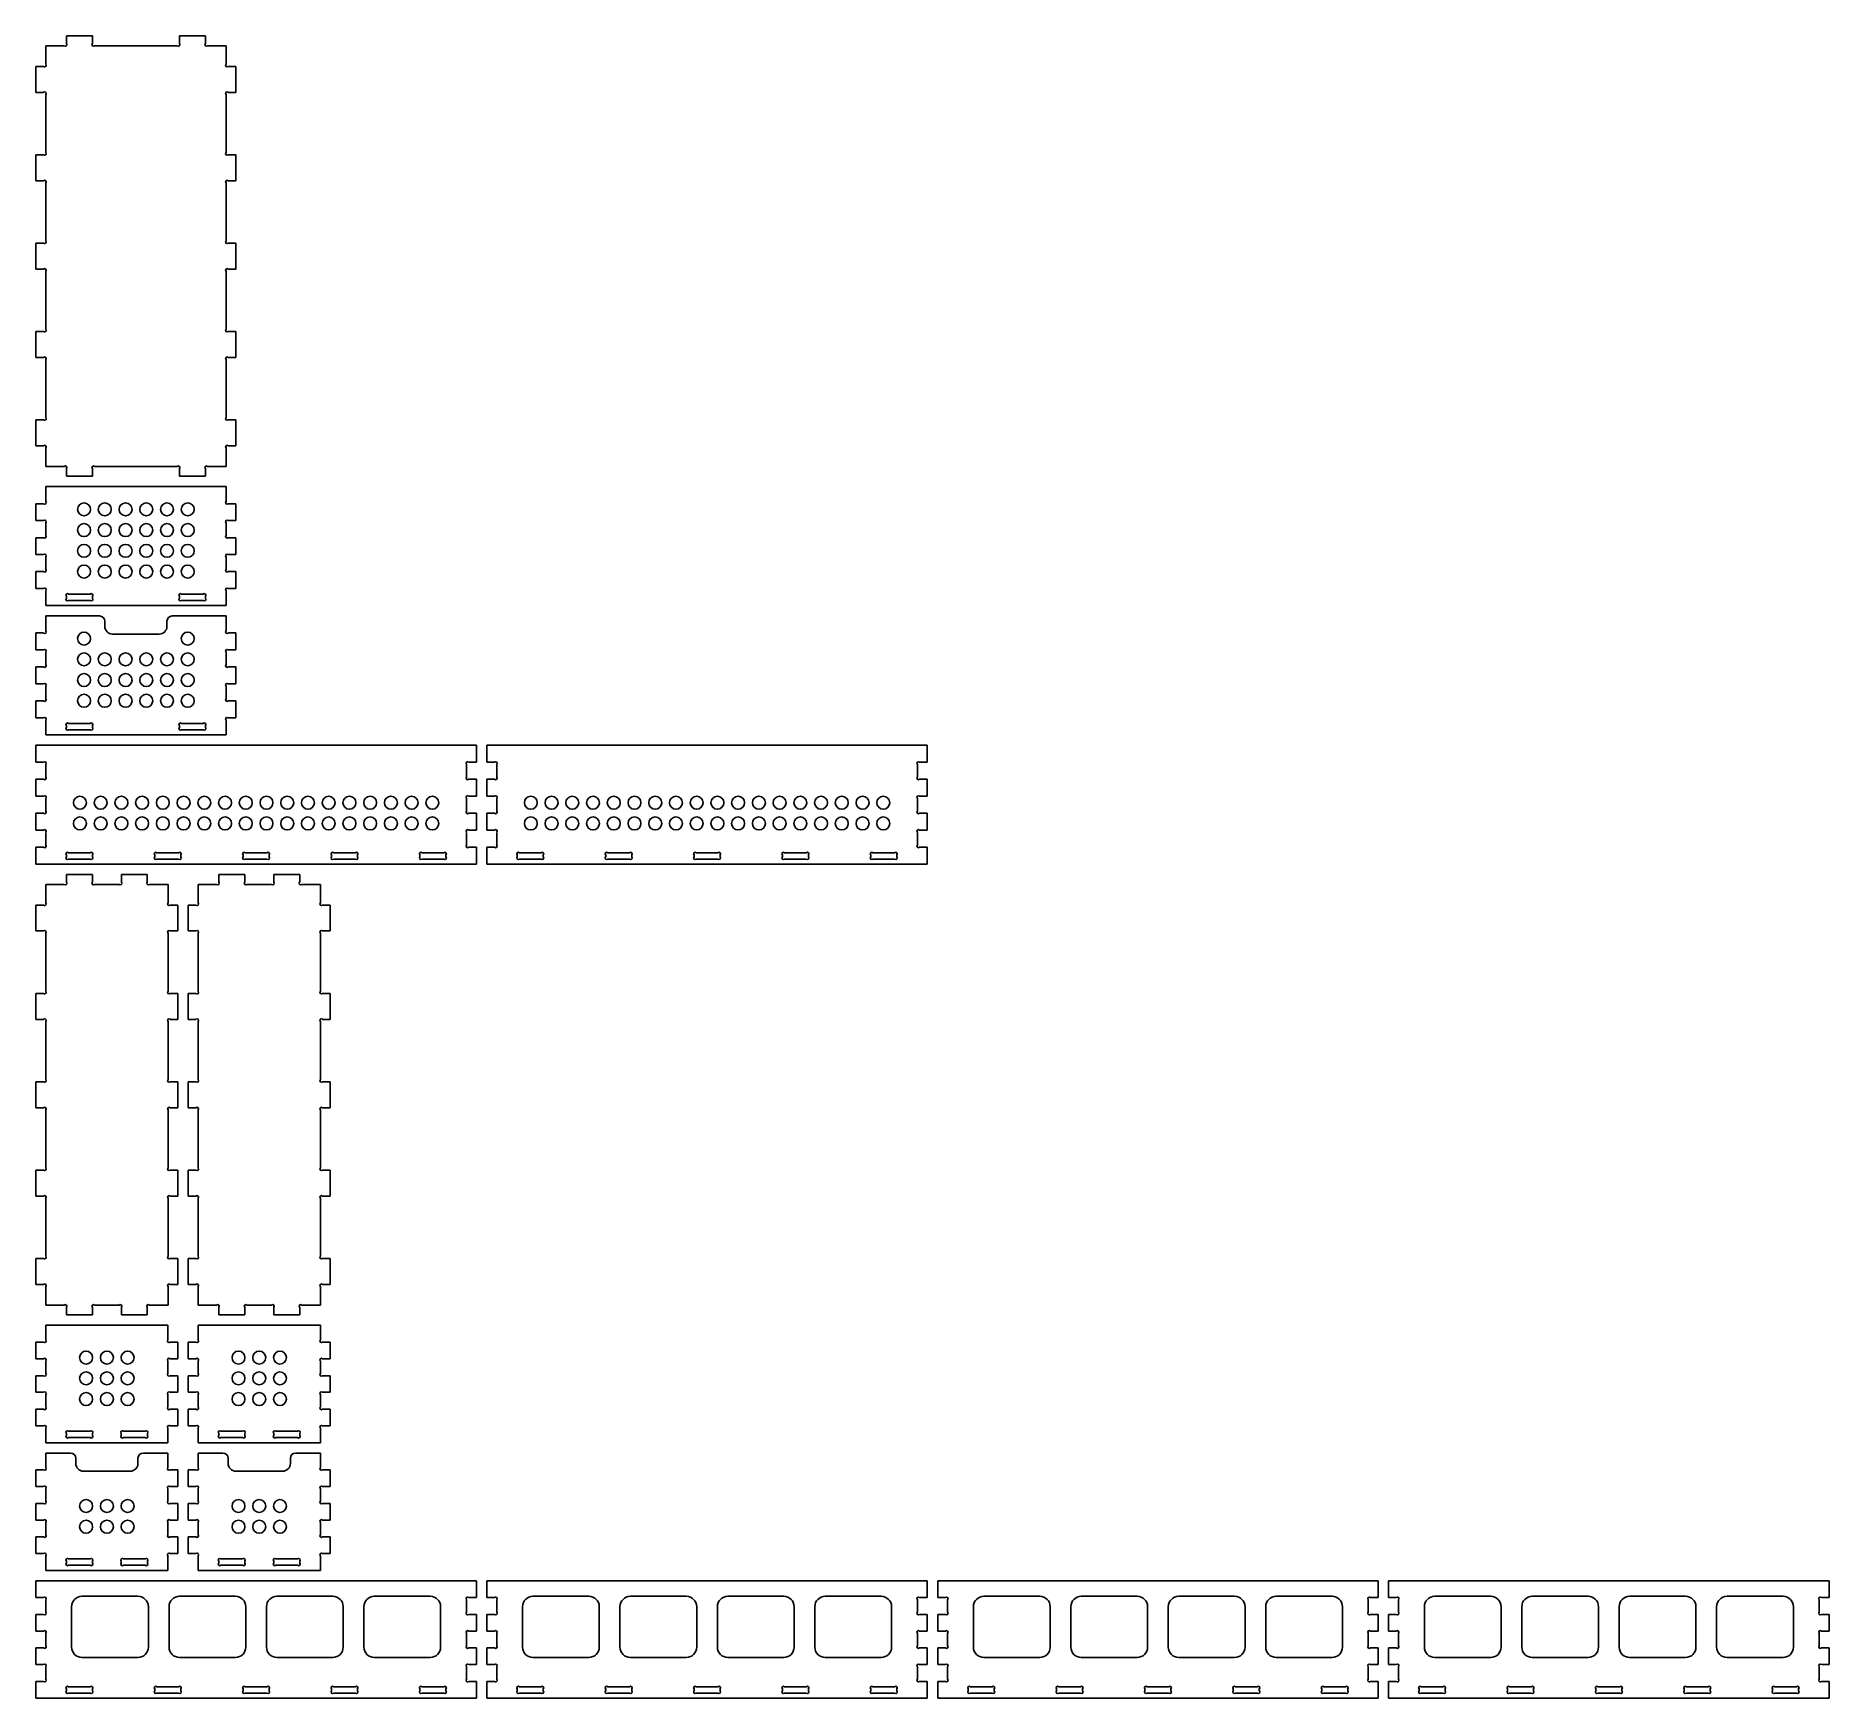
# Model space of a CAD drawing. Header units: millimetres. Extents: x 0 to 3460, y 0 to 3208.
import ezdxf

# ---------------------------------------------------------------- set-up
doc = ezdxf.new("R2010")
doc.units = ezdxf.units.MM
doc.layers.add('AUSSENKONTUR', color=1, linetype='Continuous')
doc.layers.add('INNENKONTUR', color=5, linetype='Continuous')

msp = doc.modelspace()

# ---------------------------------------------------------------- linework, layer by layer
at = {"layer": 'AUSSENKONTUR'}
for p, q in [((54.8, 3189), (19, 3189)), ((19, 3189), (19, 3153.2)), ((109, 3208), (59, 3208)), ((59, 3208), (59, 3193.2)), ((109, 3193.2), (109, 3208)), ((272.8, 3189), (113.2, 3189)), ((327, 3208), (277, 3208)), ((277, 3208), (277, 3193.2)), ((327, 3193.2), (327, 3208)), ((367, 3189), (331.2, 3189)), ((367, 3153.2), (367, 3189)), ((14.8, 3149), (0, 3149)), ((0, 3149), (0, 3099)), ((386, 3149), (371.2, 3149)), ((386, 3099), (386, 3149)), ((0, 3099), (14.8, 3099)), ((19, 3094.8), (19, 2982.7)), ((367, 2982.7), (367, 3094.8)), ((371.2, 3099), (386, 3099)), ((14.8, 2978.5), (0, 2978.5)), ((0, 2978.5), (0, 2928.5)), ((386, 2978.5), (371.2, 2978.5)), ((386, 2928.5), (386, 2978.5)), ((0, 2928.5), (14.8, 2928.5)), ((19, 2924.3), (19, 2812.2)), ((367, 2812.2), (367, 2924.3)), ((371.2, 2928.5), (386, 2928.5)), ((14.8, 2808), (0, 2808)), ((0, 2808), (0, 2758)), ((386, 2808), (371.2, 2808)), ((386, 2758), (386, 2808)), ((0, 2758), (14.8, 2758)), ((19, 2753.8), (19, 2641.7)), ((367, 2641.7), (367, 2753.8)), ((371.2, 2758), (386, 2758)), ((14.8, 2637.5), (0, 2637.5)), ((0, 2637.5), (0, 2587.5)), ((386, 2637.5), (371.2, 2637.5)), ((386, 2587.5), (386, 2637.5)), ((0, 2587.5), (14.8, 2587.5)), ((19, 2583.3), (19, 2471.2)), ((367, 2471.2), (367, 2583.3)), ((371.2, 2587.5), (386, 2587.5)), ((14.8, 2467), (0, 2467)), ((0, 2467), (0, 2417)), ((386, 2467), (371.2, 2467)), ((386, 2417), (386, 2467)), ((0, 2417), (14.8, 2417)), ((19, 2412.8), (19, 2377)), ((367, 2377), (367, 2412.8)), ((371.2, 2417), (386, 2417)), ((19, 2377), (54.8, 2377)), ((59, 2372.8), (59, 2358)), ((59, 2358), (109, 2358)), ((109, 2358), (109, 2372.8)), ((113.2, 2377), (272.8, 2377)), ((277, 2372.8), (277, 2358)), ((277, 2358), (327, 2358)), ((327, 2358), (327, 2372.8)), ((331.2, 2377), (367, 2377)), ((366.9, 2338), (19.1, 2338)), ((19.1, 2338), (19.1, 2309.4)), ((366.9, 2309.4), (366.9, 2338)), ((14.9, 2305.1), (0, 2305.1)), ((0, 2305.1), (0, 2272.5)), ((386, 2305.1), (371.1, 2305.1)), ((386, 2272.5), (386, 2305.1)), ((0, 2272.5), (14.9, 2272.5)), ((19.1, 2268.3), (19.1, 2243.8)), ((366.9, 2243.8), (366.9, 2268.3)), ((371.1, 2272.5), (386, 2272.5)), ((14.9, 2239.5), (0, 2239.5)), ((0, 2239.5), (0, 2207)), ((386, 2239.5), (371.1, 2239.5)), ((386, 2207), (386, 2239.5)), ((0, 2207), (14.9, 2207)), ((19.1, 2202.7), (19.1, 2178.2)), ((366.9, 2178.2), (366.9, 2202.7)), ((371.1, 2207), (386, 2207)), ((0, 2174), (0, 2141.4)), ((14.9, 2174), (0, 2174)), ((386, 2174), (371.1, 2174)), ((386, 2141.4), (386, 2174)), ((0, 2141.4), (14.9, 2141.4)), ((19.1, 2137.1), (19.1, 2108.5)), ((366.9, 2108.5), (366.9, 2137.1)), ((371.1, 2141.4), (386, 2141.4)), ((19.1, 2108.5), (366.9, 2108.5)), ((123, 2088.5), (19.1, 2088.5)), ((19.1, 2088.5), (19.1, 2059.9)), ((133, 2068.5), (133, 2078.5)), ((253, 2078.5), (253, 2068.5)), ((366.9, 2088.5), (263, 2088.5)), ((366.9, 2059.9), (366.9, 2088.5)), ((14.9, 2055.6), (0, 2055.6)), ((0, 2055.6), (0, 2023)), ((238, 2053.5), (148, 2053.5)), ((386, 2055.6), (371.1, 2055.6)), ((386, 2023), (386, 2055.6)), ((0, 2023), (14.9, 2023)), ((19.1, 2018.8), (19.1, 1994.3)), ((366.9, 1994.3), (366.9, 2018.8)), ((371.1, 2023), (386, 2023)), ((14.9, 1990), (0, 1990)), ((0, 1990), (0, 1957.5)), ((386, 1990), (371.1, 1990)), ((386, 1957.5), (386, 1990)), ((0, 1957.5), (14.9, 1957.5)), ((19.1, 1953.2), (19.1, 1928.7)), ((366.9, 1928.7), (366.9, 1953.2)), ((371.1, 1957.5), (386, 1957.5)), ((0, 1924.5), (0, 1891.9)), ((14.9, 1924.5), (0, 1924.5)), ((386, 1924.5), (371.1, 1924.5)), ((386, 1891.9), (386, 1924.5)), ((0, 1891.9), (14.9, 1891.9)), ((19.1, 1887.6), (19.1, 1859)), ((366.9, 1859), (366.9, 1887.6)), ((371.1, 1891.9), (386, 1891.9)), ((850, 1839), (0, 1839)), ((0, 1839), (0, 1806.3)), ((19.1, 1859), (366.9, 1859)), ((850, 1806.3), (850, 1839)), ((1720, 1839), (870, 1839)), ((870, 1839), (870, 1806.3)), ((1720, 1806.3), (1720, 1839)), ((0, 1806.3), (14.9, 1806.3)), ((19.1, 1802.1), (19.1, 1777.6)), ((830.9, 1777.6), (830.9, 1802.1)), ((835.1, 1806.3), (850, 1806.3)), ((870, 1806.3), (884.9, 1806.3)), ((889.1, 1802.1), (889.1, 1777.6)), ((1700.9, 1777.6), (1700.9, 1802.1)), ((1705.1, 1806.3), (1720, 1806.3)), ((14.9, 1773.3), (0, 1773.3)), ((0, 1773.3), (0, 1740.7)), ((850, 1773.3), (835.1, 1773.3)), ((850, 1740.7), (850, 1773.3)), ((884.9, 1773.3), (870, 1773.3)), ((870, 1773.3), (870, 1740.7)), ((1720, 1773.3), (1705.1, 1773.3)), ((1720, 1740.7), (1720, 1773.3)), ((0, 1740.7), (14.9, 1740.7)), ((19.1, 1736.5), (19.1, 1712)), ((830.9, 1712), (830.9, 1736.5)), ((835.1, 1740.7), (850, 1740.7)), ((870, 1740.7), (884.9, 1740.7)), ((889.1, 1736.5), (889.1, 1712)), ((1700.9, 1712), (1700.9, 1736.5)), ((1705.1, 1740.7), (1720, 1740.7)), ((14.9, 1707.8), (0, 1707.8)), ((0, 1707.8), (0, 1675.2)), ((850, 1707.8), (835.1, 1707.8)), ((850, 1675.2), (850, 1707.8)), ((884.9, 1707.8), (870, 1707.8)), ((870, 1707.8), (870, 1675.2)), ((1720, 1707.8), (1705.1, 1707.8)), ((1720, 1675.2), (1720, 1707.8)), ((0, 1675.2), (14.9, 1675.2)), ((19.1, 1670.9), (19.1, 1646.4)), ((830.9, 1646.4), (830.9, 1670.9)), ((835.1, 1675.2), (850, 1675.2)), ((870, 1675.2), (884.9, 1675.2)), ((889.1, 1670.9), (889.1, 1646.4)), ((1700.9, 1646.4), (1700.9, 1670.9)), ((1705.1, 1675.2), (1720, 1675.2)), ((0, 1642.2), (0, 1609.5)), ((14.9, 1642.2), (0, 1642.2)), ((850, 1642.2), (835.1, 1642.2)), ((850, 1609.5), (850, 1642.2)), ((870, 1642.2), (870, 1609.5)), ((884.9, 1642.2), (870, 1642.2)), ((1720, 1642.2), (1705.1, 1642.2)), ((1720, 1609.5), (1720, 1642.2)), ((0, 1609.5), (850, 1609.5)), ((870, 1609.5), (1720, 1609.5)), ((54.8, 1570.5), (19, 1570.5)), ((19, 1570.5), (19, 1534.7)), ((109, 1589.5), (59, 1589.5)), ((59, 1589.5), (59, 1574.7)), ((109, 1574.7), (109, 1589.5)), ((160.8, 1570.5), (113.2, 1570.5)), ((215, 1589.5), (165, 1589.5)), ((165, 1589.5), (165, 1574.7)), ((215, 1574.7), (215, 1589.5)), ((255, 1570.5), (219.2, 1570.5)), ((255, 1534.7), (255, 1570.5)), ((348.8, 1570.5), (313, 1570.5)), ((313, 1570.5), (313, 1534.7)), ((403, 1589.5), (353, 1589.5)), ((353, 1589.5), (353, 1574.7)), ((403, 1574.7), (403, 1589.5)), ((454.8, 1570.5), (407.2, 1570.5)), ((509, 1589.5), (459, 1589.5)), ((459, 1589.5), (459, 1574.7)), ((509, 1574.7), (509, 1589.5)), ((549, 1570.5), (513.2, 1570.5)), ((549, 1534.7), (549, 1570.5)), ((14.8, 1530.5), (0, 1530.5)), ((0, 1530.5), (0, 1480.5)), ((274, 1530.5), (259.2, 1530.5)), ((274, 1480.5), (274, 1530.5)), ((308.8, 1530.5), (294, 1530.5)), ((294, 1530.5), (294, 1480.5)), ((568, 1530.5), (553.2, 1530.5)), ((568, 1480.5), (568, 1530.5)), ((0, 1480.5), (14.8, 1480.5)), ((19, 1476.3), (19, 1364.2)), ((255, 1364.2), (255, 1476.3)), ((259.2, 1480.5), (274, 1480.5)), ((294, 1480.5), (308.8, 1480.5)), ((313, 1476.3), (313, 1364.2)), ((549, 1364.2), (549, 1476.3)), ((553.2, 1480.5), (568, 1480.5)), ((14.8, 1360), (0, 1360)), ((0, 1360), (0, 1310)), ((274, 1360), (259.2, 1360)), ((274, 1310), (274, 1360)), ((308.8, 1360), (294, 1360)), ((294, 1360), (294, 1310)), ((568, 1360), (553.2, 1360)), ((568, 1310), (568, 1360)), ((0, 1310), (14.8, 1310)), ((19, 1305.8), (19, 1193.7)), ((255, 1193.7), (255, 1305.8)), ((259.2, 1310), (274, 1310)), ((294, 1310), (308.8, 1310)), ((313, 1305.8), (313, 1193.7)), ((549, 1193.7), (549, 1305.8)), ((553.2, 1310), (568, 1310)), ((14.8, 1189.5), (0, 1189.5)), ((0, 1189.5), (0, 1139.5)), ((274, 1189.5), (259.2, 1189.5)), ((274, 1139.5), (274, 1189.5)), ((308.8, 1189.5), (294, 1189.5)), ((294, 1189.5), (294, 1139.5)), ((568, 1189.5), (553.2, 1189.5)), ((568, 1139.5), (568, 1189.5)), ((0, 1139.5), (14.8, 1139.5)), ((19, 1135.3), (19, 1023.2)), ((255, 1023.2), (255, 1135.3)), ((259.2, 1139.5), (274, 1139.5)), ((294, 1139.5), (308.8, 1139.5)), ((313, 1135.3), (313, 1023.2)), ((549, 1023.2), (549, 1135.3)), ((553.2, 1139.5), (568, 1139.5)), ((14.8, 1019), (0, 1019)), ((0, 1019), (0, 969)), ((274, 1019), (259.2, 1019)), ((274, 969), (274, 1019)), ((308.8, 1019), (294, 1019)), ((294, 1019), (294, 969)), ((568, 1019), (553.2, 1019)), ((568, 969), (568, 1019)), ((0, 969), (14.8, 969)), ((259.2, 969), (274, 969)), ((294, 969), (308.8, 969)), ((553.2, 969), (568, 969)), ((19, 964.8), (19, 852.7)), ((255, 852.7), (255, 964.8)), ((313, 964.8), (313, 852.7)), ((549, 852.7), (549, 964.8)), ((14.8, 848.5), (0, 848.5)), ((0, 848.5), (0, 798.5)), ((274, 848.5), (259.2, 848.5)), ((274, 798.5), (274, 848.5)), ((308.8, 848.5), (294, 848.5)), ((294, 848.5), (294, 798.5)), ((568, 848.5), (553.2, 848.5)), ((568, 798.5), (568, 848.5)), ((0, 798.5), (14.8, 798.5)), ((259.2, 798.5), (274, 798.5)), ((294, 798.5), (308.8, 798.5)), ((553.2, 798.5), (568, 798.5)), ((19, 794.3), (19, 758.5)), ((255, 758.5), (255, 794.3)), ((313, 794.3), (313, 758.5)), ((549, 758.5), (549, 794.3)), ((19, 758.5), (54.8, 758.5)), ((59, 754.3), (59, 739.5)), ((59, 739.5), (109, 739.5)), ((109, 739.5), (109, 754.3)), ((113.2, 758.5), (160.8, 758.5)), ((165, 754.3), (165, 739.5)), ((165, 739.5), (215, 739.5)), ((215, 739.5), (215, 754.3)), ((219.2, 758.5), (255, 758.5)), ((313, 758.5), (348.8, 758.5)), ((353, 754.3), (353, 739.5)), ((353, 739.5), (403, 739.5)), ((403, 739.5), (403, 754.3)), ((407.2, 758.5), (454.8, 758.5)), ((459, 754.3), (459, 739.5)), ((459, 739.5), (509, 739.5)), ((509, 739.5), (509, 754.3)), ((513.2, 758.5), (549, 758.5)), ((254.9, 719.5), (19.1, 719.5)), ((19.1, 719.5), (19.1, 691.3)), ((254.9, 691.3), (254.9, 719.5)), ((548.9, 719.5), (313.1, 719.5)), ((313.1, 719.5), (313.1, 691.3)), ((548.9, 691.3), (548.9, 719.5)), ((14.9, 687), (0, 687)), ((0, 687), (0, 654.9)), ((274, 687), (259.1, 687)), ((274, 654.9), (274, 687)), ((308.9, 687), (294, 687)), ((294, 687), (294, 654.9)), ((568, 687), (553.1, 687)), ((568, 654.9), (568, 687)), ((0, 654.9), (14.9, 654.9)), ((19.1, 650.6), (19.1, 626.6)), ((254.9, 626.6), (254.9, 650.6)), ((259.1, 654.9), (274, 654.9)), ((294, 654.9), (308.9, 654.9)), ((313.1, 650.6), (313.1, 626.6)), ((548.9, 626.6), (548.9, 650.6)), ((553.1, 654.9), (568, 654.9)), ((14.9, 622.3), (0, 622.3)), ((0, 622.3), (0, 590.2)), ((0, 590.2), (14.9, 590.2)), ((274, 622.3), (259.1, 622.3)), ((259.1, 590.2), (274, 590.2)), ((274, 590.2), (274, 622.3)), ((308.9, 622.3), (294, 622.3)), ((294, 622.3), (294, 590.2)), ((294, 590.2), (308.9, 590.2)), ((568, 622.3), (553.1, 622.3)), ((553.1, 590.2), (568, 590.2)), ((568, 590.2), (568, 622.3)), ((0, 557.6), (0, 525.5)), ((14.9, 557.6), (0, 557.6)), ((19.1, 585.9), (19.1, 561.9)), ((254.9, 561.9), (254.9, 585.9)), ((274, 557.6), (259.1, 557.6)), ((274, 525.5), (274, 557.6)), ((294, 557.6), (294, 525.5)), ((308.9, 557.6), (294, 557.6)), ((313.1, 585.9), (313.1, 561.9)), ((548.9, 561.9), (548.9, 585.9)), ((568, 557.6), (553.1, 557.6)), ((568, 525.5), (568, 557.6)), ((0, 525.5), (14.9, 525.5)), ((19.1, 521.2), (19.1, 493)), ((254.9, 493), (254.9, 521.2)), ((259.1, 525.5), (274, 525.5)), ((294, 525.5), (308.9, 525.5)), ((313.1, 521.2), (313.1, 493)), ((548.9, 493), (548.9, 521.2)), ((553.1, 525.5), (568, 525.5)), ((19.1, 493), (254.9, 493)), ((313.1, 493), (548.9, 493)), ((67, 473), (19.1, 473)), ((19.1, 473), (19.1, 444.8)), ((77, 453), (77, 463)), ((197, 463), (197, 453)), ((254.9, 473), (207, 473)), ((254.9, 444.8), (254.9, 473)), ((361, 473), (313.1, 473)), ((313.1, 473), (313.1, 444.8)), ((371, 453), (371, 463)), ((491, 463), (491, 453)), ((548.9, 473), (501, 473)), ((548.9, 444.8), (548.9, 473)), ((14.9, 440.5), (0, 440.5)), ((0, 440.5), (0, 408.4)), ((182, 438), (92, 438)), ((274, 440.5), (259.1, 440.5)), ((274, 408.4), (274, 440.5)), ((308.9, 440.5), (294, 440.5)), ((294, 440.5), (294, 408.4)), ((476, 438), (386, 438)), ((568, 440.5), (553.1, 440.5)), ((568, 408.4), (568, 440.5)), ((0, 408.4), (14.9, 408.4)), ((19.1, 404.1), (19.1, 380.1)), ((254.9, 380.1), (254.9, 404.1)), ((259.1, 408.4), (274, 408.4)), ((294, 408.4), (308.9, 408.4)), ((313.1, 404.1), (313.1, 380.1)), ((548.9, 380.1), (548.9, 404.1)), ((553.1, 408.4), (568, 408.4)), ((14.9, 375.8), (0, 375.8)), ((0, 375.8), (0, 343.7)), ((274, 375.8), (259.1, 375.8)), ((274, 343.7), (274, 375.8)), ((308.9, 375.8), (294, 375.8)), ((294, 375.8), (294, 343.7)), ((568, 375.8), (553.1, 375.8)), ((568, 343.7), (568, 375.8)), ((0, 343.7), (14.9, 343.7)), ((19.1, 339.4), (19.1, 315.4)), ((254.9, 315.4), (254.9, 339.4)), ((259.1, 343.7), (274, 343.7)), ((294, 343.7), (308.9, 343.7)), ((313.1, 339.4), (313.1, 315.4)), ((548.9, 315.4), (548.9, 339.4)), ((553.1, 343.7), (568, 343.7)), ((0, 311.1), (0, 279)), ((14.9, 311.1), (0, 311.1)), ((0, 279), (14.9, 279)), ((274, 311.1), (259.1, 311.1)), ((259.1, 279), (274, 279)), ((274, 279), (274, 311.1)), ((294, 311.1), (294, 279)), ((308.9, 311.1), (294, 311.1)), ((294, 279), (308.9, 279)), ((568, 311.1), (553.1, 311.1)), ((553.1, 279), (568, 279)), ((568, 279), (568, 311.1)), ((19.1, 274.7), (19.1, 246.5)), ((19.1, 246.5), (254.9, 246.5)), ((254.9, 246.5), (254.9, 274.7)), ((313.1, 274.7), (313.1, 246.5)), ((313.1, 246.5), (548.9, 246.5)), ((548.9, 246.5), (548.9, 274.7)), ((850, 226.5), (0, 226.5)), ((0, 226.5), (0, 194.2)), ((850, 194.2), (850, 226.5)), ((1720, 226.5), (870, 226.5)), ((870, 226.5), (870, 194.2)), ((1720, 194.2), (1720, 226.5)), ((2590, 226.5), (1740, 226.5)), ((1740, 226.5), (1740, 194.2)), ((2590, 194.2), (2590, 226.5)), ((3460, 226.5), (2610, 226.5)), ((2610, 226.5), (2610, 194.2)), ((3460, 194.2), (3460, 226.5)), ((0, 194.2), (14.9, 194.2)), ((19.1, 190), (19.1, 165.9)), ((830.9, 165.9), (830.9, 190)), ((835.1, 194.2), (850, 194.2)), ((870, 194.2), (884.9, 194.2)), ((889.1, 190), (889.1, 165.9)), ((1700.9, 165.9), (1700.9, 190)), ((1705.1, 194.2), (1720, 194.2)), ((1740, 194.2), (1754.9, 194.2)), ((1759.1, 190), (1759.1, 165.9)), ((2570.9, 165.9), (2570.9, 190)), ((2575.1, 194.2), (2590, 194.2)), ((2610, 194.2), (2624.9, 194.2)), ((2629.1, 190), (2629.1, 165.9)), ((3440.9, 165.9), (3440.9, 190)), ((3445.1, 194.2), (3460, 194.2)), ((14.9, 161.7), (0, 161.7)), ((0, 161.7), (0, 129.5)), ((850, 161.7), (835.1, 161.7)), ((850, 129.5), (850, 161.7)), ((884.9, 161.7), (870, 161.7)), ((870, 161.7), (870, 129.5)), ((1720, 161.7), (1705.1, 161.7)), ((1720, 129.5), (1720, 161.7)), ((1754.9, 161.7), (1740, 161.7)), ((1740, 161.7), (1740, 129.5)), ((2590, 161.7), (2575.1, 161.7)), ((2590, 129.5), (2590, 161.7)), ((2624.9, 161.7), (2610, 161.7)), ((2610, 161.7), (2610, 129.5)), ((3460, 161.7), (3445.1, 161.7)), ((3460, 129.5), (3460, 161.7)), ((0, 129.5), (14.9, 129.5)), ((19.1, 125.3), (19.1, 101.2)), ((830.9, 101.2), (830.9, 125.3)), ((835.1, 129.5), (850, 129.5)), ((870, 129.5), (884.9, 129.5)), ((889.1, 125.3), (889.1, 101.2)), ((1700.9, 101.2), (1700.9, 125.3)), ((1705.1, 129.5), (1720, 129.5)), ((1740, 129.5), (1754.9, 129.5)), ((1759.1, 125.3), (1759.1, 101.2)), ((2570.9, 101.2), (2570.9, 125.3)), ((2575.1, 129.5), (2590, 129.5)), ((2610, 129.5), (2624.9, 129.5)), ((2629.1, 125.3), (2629.1, 101.2)), ((3440.9, 101.2), (3440.9, 125.3)), ((3445.1, 129.5), (3460, 129.5)), ((14.9, 97), (0, 97)), ((0, 97), (0, 64.8)), ((850, 97), (835.1, 97)), ((850, 64.8), (850, 97)), ((884.9, 97), (870, 97)), ((870, 97), (870, 64.8)), ((1720, 97), (1705.1, 97)), ((1720, 64.8), (1720, 97)), ((1754.9, 97), (1740, 97)), ((1740, 97), (1740, 64.8)), ((2590, 97), (2575.1, 97)), ((2590, 64.8), (2590, 97)), ((2624.9, 97), (2610, 97)), ((2610, 97), (2610, 64.8)), ((3460, 97), (3445.1, 97)), ((3460, 64.8), (3460, 97)), ((0, 64.8), (14.9, 64.8)), ((19.1, 60.6), (19.1, 36.5)), ((830.9, 36.5), (830.9, 60.6)), ((835.1, 64.8), (850, 64.8)), ((870, 64.8), (884.9, 64.8)), ((889.1, 60.6), (889.1, 36.5)), ((1700.9, 36.5), (1700.9, 60.6)), ((1705.1, 64.8), (1720, 64.8)), ((1740, 64.8), (1754.9, 64.8)), ((1759.1, 60.6), (1759.1, 36.5)), ((2570.9, 36.5), (2570.9, 60.6)), ((2575.1, 64.8), (2590, 64.8)), ((2610, 64.8), (2624.9, 64.8)), ((2629.1, 60.6), (2629.1, 36.5)), ((3440.9, 36.5), (3440.9, 60.6)), ((3445.1, 64.8), (3460, 64.8)), ((0, 32.3), (0, 0)), ((14.9, 32.3), (0, 32.3)), ((0, 0), (850, 0)), ((850, 32.3), (835.1, 32.3)), ((850, 0), (850, 32.3)), ((870, 32.3), (870, 0)), ((884.9, 32.3), (870, 32.3)), ((870, 0), (1720, 0)), ((1720, 32.3), (1705.1, 32.3)), ((1720, 0), (1720, 32.3)), ((1740, 32.3), (1740, 0)), ((1754.9, 32.3), (1740, 32.3)), ((1740, 0), (2590, 0)), ((2590, 32.3), (2575.1, 32.3)), ((2590, 0), (2590, 32.3)), ((2610, 32.3), (2610, 0)), ((2624.9, 32.3), (2610, 32.3)), ((2610, 0), (3460, 0)), ((3460, 32.3), (3445.1, 32.3)), ((3460, 0), (3460, 32.3))]:
    msp.add_line(p, q, dxfattribs=at)
for centre, radius, start, end in [((56.9, 3191.1), 3, -135, 45), ((111.1, 3191.1), 3, -225, -45), ((274.9, 3191.1), 3, -135, 45), ((329.1, 3191.1), 3, -225, -45), ((16.9, 3151.1), 3, -135, 45), ((369.1, 3151.1), 3, -225, -45), ((16.9, 3096.9), 3, -45, 135), ((369.1, 3096.9), 3, -315, -135), ((16.9, 2980.6), 3, -135, 45), ((369.1, 2980.6), 3, -225, -45), ((16.9, 2926.4), 3, -45, 135), ((369.1, 2926.4), 3, -315, -135), ((16.9, 2810.1), 3, -135, 45), ((369.1, 2810.1), 3, -225, -45), ((16.9, 2755.9), 3, -45, 135), ((369.1, 2755.9), 3, -315, -135), ((16.9, 2639.6), 3, -135, 45), ((369.1, 2639.6), 3, -225, -45), ((16.9, 2585.4), 3, -45, 135), ((369.1, 2585.4), 3, -315, -135), ((16.9, 2469.1), 3, -135, 45), ((369.1, 2469.1), 3, -225, -45), ((16.9, 2414.9), 3, -45, 135), ((369.1, 2414.9), 3, -315, -135), ((56.9, 2374.9), 3, -45, 135), ((111.1, 2374.9), 3, -315, -135), ((274.9, 2374.9), 3, -45, 135), ((329.1, 2374.9), 3, -315, -135), ((17, 2307.2), 3, -135, 45), ((369, 2307.2), 3, -225, -45), ((17, 2270.4), 3, -45, 135), ((369, 2270.4), 3, -315, -135), ((17, 2241.7), 3, -135, 45), ((369, 2241.7), 3, -225, -45), ((17, 2204.8), 3, -45, 135), ((369, 2204.8), 3, -315, -135), ((17, 2176.1), 3, -135, 45), ((369, 2176.1), 3, -225, -45), ((17, 2139.3), 3, -45, 135), ((369, 2139.3), 3, -315, -135), ((123, 2078.5), 10, 0, 90), ((263, 2078.5), 10, 90, 180), ((17, 2057.7), 3, -135, 45), ((148, 2068.5), 15, -180, -90), ((238, 2068.5), 15, -90, 0), ((369, 2057.7), 3, -225, -45), ((17, 2020.9), 3, -45, 135), ((369, 2020.9), 3, -315, -135), ((17, 1992.2), 3, -135, 45), ((369, 1992.2), 3, -225, -45), ((17, 1955.3), 3, -45, 135), ((369, 1955.3), 3, -315, -135), ((17, 1926.6), 3, -135, 45), ((369, 1926.6), 3, -225, -45), ((17, 1889.8), 3, -45, 135), ((369, 1889.8), 3, -315, -135), ((17, 1804.2), 3, -45, 135), ((833, 1804.2), 3, -315, -135), ((887, 1804.2), 3, -45, 135), ((1703, 1804.2), 3, -315, -135), ((17, 1775.4), 3, -135, 45), ((833, 1775.4), 3, -225, -45), ((887, 1775.4), 3, -135, 45), ((1703, 1775.4), 3, -225, -45), ((17, 1738.6), 3, -45, 135), ((833, 1738.6), 3, -315, -135), ((887, 1738.6), 3, -45, 135), ((1703, 1738.6), 3, -315, -135), ((17, 1709.9), 3, -135, 45), ((833, 1709.9), 3, -225, -45), ((887, 1709.9), 3, -135, 45), ((1703, 1709.9), 3, -225, -45), ((17, 1673.1), 3, -45, 135), ((833, 1673.1), 3, -315, -135), ((887, 1673.1), 3, -45, 135), ((1703, 1673.1), 3, -315, -135), ((17, 1644.3), 3, -135, 45), ((833, 1644.3), 3, -225, -45), ((887, 1644.3), 3, -135, 45), ((1703, 1644.3), 3, -225, -45), ((56.9, 1572.6), 3, -135, 45), ((111.1, 1572.6), 3, -225, -45), ((162.9, 1572.6), 3, -135, 45), ((217.1, 1572.6), 3, -225, -45), ((350.9, 1572.6), 3, -135, 45), ((405.1, 1572.6), 3, -225, -45), ((456.9, 1572.6), 3, -135, 45), ((511.1, 1572.6), 3, -225, -45), ((16.9, 1532.6), 3, -135, 45), ((257.1, 1532.6), 3, -225, -45), ((310.9, 1532.6), 3, -135, 45), ((551.1, 1532.6), 3, -225, -45), ((16.9, 1478.4), 3, -45, 135), ((257.1, 1478.4), 3, -315, -135), ((310.9, 1478.4), 3, -45, 135), ((551.1, 1478.4), 3, -315, -135), ((16.9, 1362.1), 3, -135, 45), ((257.1, 1362.1), 3, -225, -45), ((310.9, 1362.1), 3, -135, 45), ((551.1, 1362.1), 3, -225, -45), ((16.9, 1307.9), 3, -45, 135), ((257.1, 1307.9), 3, -315, -135), ((310.9, 1307.9), 3, -45, 135), ((551.1, 1307.9), 3, -315, -135), ((16.9, 1191.6), 3, -135, 45), ((257.1, 1191.6), 3, -225, -45), ((310.9, 1191.6), 3, -135, 45), ((551.1, 1191.6), 3, -225, -45), ((16.9, 1137.4), 3, -45, 135), ((257.1, 1137.4), 3, -315, -135), ((310.9, 1137.4), 3, -45, 135), ((551.1, 1137.4), 3, -315, -135), ((16.9, 1021.1), 3, -135, 45), ((257.1, 1021.1), 3, -225, -45), ((310.9, 1021.1), 3, -135, 45), ((551.1, 1021.1), 3, -225, -45), ((16.9, 966.9), 3, -45, 135), ((257.1, 966.9), 3, -315, -135), ((310.9, 966.9), 3, -45, 135), ((551.1, 966.9), 3, -315, -135), ((16.9, 850.6), 3, -135, 45), ((257.1, 850.6), 3, -225, -45), ((310.9, 850.6), 3, -135, 45), ((551.1, 850.6), 3, -225, -45), ((16.9, 796.4), 3, -45, 135), ((257.1, 796.4), 3, -315, -135), ((310.9, 796.4), 3, -45, 135), ((551.1, 796.4), 3, -315, -135), ((56.9, 756.4), 3, -45, 135), ((111.1, 756.4), 3, -315, -135), ((162.9, 756.4), 3, -45, 135), ((217.1, 756.4), 3, -315, -135), ((350.9, 756.4), 3, -45, 135), ((405.1, 756.4), 3, -315, -135), ((456.9, 756.4), 3, -45, 135), ((511.1, 756.4), 3, -315, -135), ((17, 689.2), 3, -135, 45), ((257, 689.2), 3, -225, -45), ((311, 689.2), 3, -135, 45), ((551, 689.2), 3, -225, -45), ((17, 652.8), 3, -45, 135), ((17, 624.4), 3, -135, 45), ((257, 652.8), 3, -315, -135), ((257, 624.4), 3, -225, -45), ((311, 652.8), 3, -45, 135), ((311, 624.4), 3, -135, 45), ((551, 652.8), 3, -315, -135), ((551, 624.4), 3, -225, -45), ((17, 588.1), 3, -45, 135), ((257, 588.1), 3, -315, -135), ((311, 588.1), 3, -45, 135), ((551, 588.1), 3, -315, -135), ((17, 559.7), 3, -135, 45), ((257, 559.7), 3, -225, -45), ((311, 559.7), 3, -135, 45), ((551, 559.7), 3, -225, -45), ((17, 523.3), 3, -45, 135), ((257, 523.3), 3, -315, -135), ((311, 523.3), 3, -45, 135), ((551, 523.3), 3, -315, -135), ((67, 463), 10, 0, 90), ((92, 453), 15, -180, -90), ((182, 453), 15, -90, 0), ((207, 463), 10, 90, 180), ((361, 463), 10, 0, 90), ((386, 453), 15, -180, -90), ((476, 453), 15, -90, 0), ((501, 463), 10, 90, 180), ((17, 442.7), 3, -135, 45), ((257, 442.7), 3, -225, -45), ((311, 442.7), 3, -135, 45), ((551, 442.7), 3, -225, -45), ((17, 406.3), 3, -45, 135), ((257, 406.3), 3, -315, -135), ((311, 406.3), 3, -45, 135), ((551, 406.3), 3, -315, -135), ((17, 377.9), 3, -135, 45), ((257, 377.9), 3, -225, -45), ((311, 377.9), 3, -135, 45), ((551, 377.9), 3, -225, -45), ((17, 341.6), 3, -45, 135), ((17, 313.2), 3, -135, 45), ((257, 341.6), 3, -315, -135), ((257, 313.2), 3, -225, -45), ((311, 341.6), 3, -45, 135), ((311, 313.2), 3, -135, 45), ((551, 341.6), 3, -315, -135), ((551, 313.2), 3, -225, -45), ((17, 276.8), 3, -45, 135), ((257, 276.8), 3, -315, -135), ((311, 276.8), 3, -45, 135), ((551, 276.8), 3, -315, -135), ((17, 192.1), 3, -45, 135), ((833, 192.1), 3, -315, -135), ((887, 192.1), 3, -45, 135), ((1703, 192.1), 3, -315, -135), ((1757, 192.1), 3, -45, 135), ((2573, 192.1), 3, -315, -135), ((2627, 192.1), 3, -45, 135), ((3443, 192.1), 3, -315, -135), ((17, 163.8), 3, -135, 45), ((833, 163.8), 3, -225, -45), ((887, 163.8), 3, -135, 45), ((1703, 163.8), 3, -225, -45), ((1757, 163.8), 3, -135, 45), ((2573, 163.8), 3, -225, -45), ((2627, 163.8), 3, -135, 45), ((3443, 163.8), 3, -225, -45), ((17, 127.4), 3, -45, 135), ((833, 127.4), 3, -315, -135), ((887, 127.4), 3, -45, 135), ((1703, 127.4), 3, -315, -135), ((1757, 127.4), 3, -45, 135), ((2573, 127.4), 3, -315, -135), ((2627, 127.4), 3, -45, 135), ((3443, 127.4), 3, -315, -135), ((17, 99.1), 3, -135, 45), ((833, 99.1), 3, -225, -45), ((887, 99.1), 3, -135, 45), ((1703, 99.1), 3, -225, -45), ((1757, 99.1), 3, -135, 45), ((2573, 99.1), 3, -225, -45), ((2627, 99.1), 3, -135, 45), ((3443, 99.1), 3, -225, -45), ((17, 62.7), 3, -45, 135), ((17, 34.4), 3, -135, 45), ((833, 62.7), 3, -315, -135), ((833, 34.4), 3, -225, -45), ((887, 62.7), 3, -45, 135), ((887, 34.4), 3, -135, 45), ((1703, 62.7), 3, -315, -135), ((1703, 34.4), 3, -225, -45), ((1757, 62.7), 3, -45, 135), ((1757, 34.4), 3, -135, 45), ((2573, 62.7), 3, -315, -135), ((2573, 34.4), 3, -225, -45), ((2627, 62.7), 3, -45, 135), ((2627, 34.4), 3, -135, 45), ((3443, 62.7), 3, -315, -135), ((3443, 34.4), 3, -225, -45)]:
    msp.add_arc(centre, radius, start, end, dxfattribs=at)
at = {"layer": 'INNENKONTUR'}
for p, q in [((58.9, 2122.6), (58.9, 2126.4)), ((63.1, 2130.6), (104.9, 2130.6)), ((104.9, 2118.4), (63.1, 2118.4)), ((109.1, 2126.4), (109.1, 2122.6)), ((276.9, 2122.6), (276.9, 2126.4)), ((281.1, 2130.6), (322.9, 2130.6)), ((322.9, 2118.4), (281.1, 2118.4)), ((327.1, 2126.4), (327.1, 2122.6)), ((58.9, 1873.1), (58.9, 1876.9)), ((63.1, 1881.1), (104.9, 1881.1)), ((104.9, 1868.9), (63.1, 1868.9)), ((109.1, 1876.9), (109.1, 1873.1)), ((276.9, 1873.1), (276.9, 1876.9)), ((281.1, 1881.1), (322.9, 1881.1)), ((322.9, 1868.9), (281.1, 1868.9)), ((327.1, 1876.9), (327.1, 1873.1)), ((58.9, 1623.6), (58.9, 1627.4)), ((63.1, 1631.6), (104.9, 1631.6)), ((109.1, 1627.4), (109.1, 1623.6)), ((229.4, 1623.6), (229.4, 1627.4)), ((233.6, 1631.6), (275.4, 1631.6)), ((279.6, 1627.4), (279.6, 1623.6)), ((399.9, 1623.6), (399.9, 1627.4)), ((404.1, 1631.6), (445.9, 1631.6)), ((450.1, 1627.4), (450.1, 1623.6)), ((570.4, 1623.6), (570.4, 1627.4)), ((574.6, 1631.6), (616.4, 1631.6)), ((620.6, 1627.4), (620.6, 1623.6)), ((740.9, 1623.6), (740.9, 1627.4)), ((745.1, 1631.6), (786.9, 1631.6)), ((791.1, 1627.4), (791.1, 1623.6)), ((928.9, 1623.6), (928.9, 1627.4)), ((933.1, 1631.6), (974.9, 1631.6)), ((979.1, 1627.4), (979.1, 1623.6)), ((1099.4, 1623.6), (1099.4, 1627.4)), ((1103.6, 1631.6), (1145.4, 1631.6)), ((1149.6, 1627.4), (1149.6, 1623.6)), ((1269.9, 1623.6), (1269.9, 1627.4)), ((1274.1, 1631.6), (1315.9, 1631.6)), ((1320.1, 1627.4), (1320.1, 1623.6)), ((1440.4, 1623.6), (1440.4, 1627.4)), ((1444.6, 1631.6), (1486.4, 1631.6)), ((1490.6, 1627.4), (1490.6, 1623.6)), ((1610.9, 1623.6), (1610.9, 1627.4)), ((1615.1, 1631.6), (1656.9, 1631.6)), ((1661.1, 1627.4), (1661.1, 1623.6)), ((104.9, 1619.4), (63.1, 1619.4)), ((275.4, 1619.4), (233.6, 1619.4)), ((445.9, 1619.4), (404.1, 1619.4)), ((616.4, 1619.4), (574.6, 1619.4)), ((786.9, 1619.4), (745.1, 1619.4)), ((974.9, 1619.4), (933.1, 1619.4)), ((1145.4, 1619.4), (1103.6, 1619.4)), ((1315.9, 1619.4), (1274.1, 1619.4)), ((1486.4, 1619.4), (1444.6, 1619.4)), ((1656.9, 1619.4), (1615.1, 1619.4)), ((58.9, 507.1), (58.9, 510.9)), ((63.1, 515.1), (104.9, 515.1)), ((104.9, 502.9), (63.1, 502.9)), ((109.1, 510.9), (109.1, 507.1)), ((164.9, 507.1), (164.9, 510.9)), ((169.1, 515.1), (210.9, 515.1)), ((210.9, 502.9), (169.1, 502.9)), ((215.1, 510.9), (215.1, 507.1)), ((352.9, 507.1), (352.9, 510.9)), ((357.1, 515.1), (398.9, 515.1)), ((398.9, 502.9), (357.1, 502.9)), ((403.1, 510.9), (403.1, 507.1)), ((458.9, 507.1), (458.9, 510.9)), ((463.1, 515.1), (504.9, 515.1)), ((504.9, 502.9), (463.1, 502.9)), ((509.1, 510.9), (509.1, 507.1)), ((58.9, 260.6), (58.9, 264.4)), ((63.1, 268.6), (104.9, 268.6)), ((104.9, 256.4), (63.1, 256.4)), ((109.1, 264.4), (109.1, 260.6)), ((164.9, 260.6), (164.9, 264.4)), ((169.1, 268.6), (210.9, 268.6)), ((210.9, 256.4), (169.1, 256.4)), ((215.1, 264.4), (215.1, 260.6)), ((352.9, 260.6), (352.9, 264.4)), ((357.1, 268.6), (398.9, 268.6)), ((398.9, 256.4), (357.1, 256.4)), ((403.1, 264.4), (403.1, 260.6)), ((458.9, 260.6), (458.9, 264.4)), ((463.1, 268.6), (504.9, 268.6)), ((504.9, 256.4), (463.1, 256.4)), ((509.1, 264.4), (509.1, 260.6)), ((69, 98.5), (69, 176.5)), ((89, 196.5), (197, 196.5)), ((217, 176.5), (217, 98.5)), ((257, 98.5), (257, 176.5)), ((277, 196.5), (385, 196.5)), ((405, 176.5), (405, 98.5)), ((445, 98.5), (445, 176.5)), ((465, 196.5), (573, 196.5)), ((593, 176.5), (593, 98.5)), ((633, 98.5), (633, 176.5)), ((653, 196.5), (761, 196.5)), ((781, 176.5), (781, 98.5)), ((939, 98.5), (939, 176.5)), ((959, 196.5), (1067, 196.5)), ((1087, 176.5), (1087, 98.5)), ((1127, 98.5), (1127, 176.5)), ((1147, 196.5), (1255, 196.5)), ((1275, 176.5), (1275, 98.5)), ((1315, 98.5), (1315, 176.5)), ((1335, 196.5), (1443, 196.5)), ((1463, 176.5), (1463, 98.5)), ((1503, 98.5), (1503, 176.5)), ((1523, 196.5), (1631, 196.5)), ((1651, 176.5), (1651, 98.5)), ((1809, 98.5), (1809, 176.5)), ((1829, 196.5), (1937, 196.5)), ((1957, 176.5), (1957, 98.5)), ((1997, 98.5), (1997, 176.5)), ((2017, 196.5), (2125, 196.5)), ((2145, 176.5), (2145, 98.5)), ((2185, 98.5), (2185, 176.5)), ((2205, 196.5), (2313, 196.5)), ((2333, 176.5), (2333, 98.5)), ((2373, 98.5), (2373, 176.5)), ((2393, 196.5), (2501, 196.5)), ((2521, 176.5), (2521, 98.5)), ((2679, 98.5), (2679, 176.5)), ((2699, 196.5), (2807, 196.5)), ((2827, 176.5), (2827, 98.5)), ((2867, 98.5), (2867, 176.5)), ((2887, 196.5), (2995, 196.5)), ((3015, 176.5), (3015, 98.5)), ((3055, 98.5), (3055, 176.5)), ((3075, 196.5), (3183, 196.5)), ((3203, 176.5), (3203, 98.5)), ((3243, 98.5), (3243, 176.5)), ((3263, 196.5), (3371, 196.5)), ((3391, 176.5), (3391, 98.5)), ((197, 78.5), (89, 78.5)), ((385, 78.5), (277, 78.5)), ((573, 78.5), (465, 78.5)), ((761, 78.5), (653, 78.5)), ((1067, 78.5), (959, 78.5)), ((1255, 78.5), (1147, 78.5)), ((1443, 78.5), (1335, 78.5)), ((1631, 78.5), (1523, 78.5)), ((1937, 78.5), (1829, 78.5)), ((2125, 78.5), (2017, 78.5)), ((2313, 78.5), (2205, 78.5)), ((2501, 78.5), (2393, 78.5)), ((2807, 78.5), (2699, 78.5)), ((2995, 78.5), (2887, 78.5)), ((3183, 78.5), (3075, 78.5)), ((3371, 78.5), (3263, 78.5)), ((58.9, 14.1), (58.9, 17.9)), ((63.1, 22.1), (104.9, 22.1)), ((104.9, 9.9), (63.1, 9.9)), ((109.1, 17.9), (109.1, 14.1)), ((229.4, 14.1), (229.4, 17.9)), ((233.6, 22.1), (275.4, 22.1)), ((275.4, 9.9), (233.6, 9.9)), ((279.6, 17.9), (279.6, 14.1)), ((399.9, 14.1), (399.9, 17.9)), ((404.1, 22.1), (445.9, 22.1)), ((445.9, 9.9), (404.1, 9.9)), ((450.1, 17.9), (450.1, 14.1)), ((570.4, 14.1), (570.4, 17.9)), ((574.6, 22.1), (616.4, 22.1)), ((616.4, 9.9), (574.6, 9.9)), ((620.6, 17.9), (620.6, 14.1)), ((740.9, 14.1), (740.9, 17.9)), ((745.1, 22.1), (786.9, 22.1)), ((786.9, 9.9), (745.1, 9.9)), ((791.1, 17.9), (791.1, 14.1)), ((928.9, 14.1), (928.9, 17.9)), ((933.1, 22.1), (974.9, 22.1)), ((974.9, 9.9), (933.1, 9.9)), ((979.1, 17.9), (979.1, 14.1)), ((1099.4, 14.1), (1099.4, 17.9)), ((1103.6, 22.1), (1145.4, 22.1)), ((1145.4, 9.9), (1103.6, 9.9)), ((1149.6, 17.9), (1149.6, 14.1)), ((1269.9, 14.1), (1269.9, 17.9)), ((1274.1, 22.1), (1315.9, 22.1)), ((1315.9, 9.9), (1274.1, 9.9)), ((1320.1, 17.9), (1320.1, 14.1)), ((1440.4, 14.1), (1440.4, 17.9)), ((1444.6, 22.1), (1486.4, 22.1)), ((1486.4, 9.9), (1444.6, 9.9)), ((1490.6, 17.9), (1490.6, 14.1)), ((1610.9, 14.1), (1610.9, 17.9)), ((1615.1, 22.1), (1656.9, 22.1)), ((1656.9, 9.9), (1615.1, 9.9)), ((1661.1, 17.9), (1661.1, 14.1)), ((1798.9, 14.1), (1798.9, 17.9)), ((1803.1, 22.1), (1844.9, 22.1)), ((1844.9, 9.9), (1803.1, 9.9)), ((1849.1, 17.9), (1849.1, 14.1)), ((1969.4, 14.1), (1969.4, 17.9)), ((1973.6, 22.1), (2015.4, 22.1)), ((2015.4, 9.9), (1973.6, 9.9)), ((2019.6, 17.9), (2019.6, 14.1)), ((2139.9, 14.1), (2139.9, 17.9)), ((2144.1, 22.1), (2185.9, 22.1)), ((2185.9, 9.9), (2144.1, 9.9)), ((2190.1, 17.9), (2190.1, 14.1)), ((2310.4, 14.1), (2310.4, 17.9)), ((2314.6, 22.1), (2356.4, 22.1)), ((2356.4, 9.9), (2314.6, 9.9)), ((2360.6, 17.9), (2360.6, 14.1)), ((2480.9, 14.1), (2480.9, 17.9)), ((2485.1, 22.1), (2526.9, 22.1)), ((2526.9, 9.9), (2485.1, 9.9)), ((2531.1, 17.9), (2531.1, 14.1)), ((2668.9, 14.1), (2668.9, 17.9)), ((2673.1, 22.1), (2714.9, 22.1)), ((2714.9, 9.9), (2673.1, 9.9)), ((2719.1, 17.9), (2719.1, 14.1)), ((2839.4, 14.1), (2839.4, 17.9)), ((2843.6, 22.1), (2885.4, 22.1)), ((2885.4, 9.9), (2843.6, 9.9)), ((2889.6, 17.9), (2889.6, 14.1)), ((3009.9, 14.1), (3009.9, 17.9)), ((3014.1, 22.1), (3055.9, 22.1)), ((3055.9, 9.9), (3014.1, 9.9)), ((3060.1, 17.9), (3060.1, 14.1)), ((3180.4, 14.1), (3180.4, 17.9)), ((3184.6, 22.1), (3226.4, 22.1)), ((3226.4, 9.9), (3184.6, 9.9)), ((3230.6, 17.9), (3230.6, 14.1)), ((3350.9, 14.1), (3350.9, 17.9)), ((3355.1, 22.1), (3396.9, 22.1)), ((3396.9, 9.9), (3355.1, 9.9)), ((3401.1, 17.9), (3401.1, 14.1))]:
    msp.add_line(p, q, dxfattribs=at)
for centre in [(93, 2294.2), (133, 2294.2), (173, 2294.2), (213, 2294.2), (253, 2294.2), (293, 2294.2), (93, 2254.2), (133, 2254.2), (173, 2254.2), (213, 2254.2), (253, 2254.2), (293, 2254.2), (93, 2214.2), (133, 2214.2), (173, 2214.2), (213, 2214.2), (253, 2214.2), (293, 2214.2), (93, 2174.2), (133, 2174.2), (173, 2174.2), (213, 2174.2), (253, 2174.2), (293, 2174.2), (93, 2044.8), (293, 2044.8), (93, 2004.8), (133, 2004.8), (173, 2004.8), (213, 2004.8), (253, 2004.8), (293, 2004.8), (93, 1964.8), (133, 1964.8), (173, 1964.8), (213, 1964.8), (253, 1964.8), (293, 1964.8), (93, 1924.8), (133, 1924.8), (173, 1924.8), (213, 1924.8), (253, 1924.8), (293, 1924.8), (85, 1728), (125, 1728), (165, 1728), (205, 1728), (245, 1728), (285, 1728), (325, 1728), (365, 1728), (405, 1728), (445, 1728), (485, 1728), (525, 1728), (565, 1728), (605, 1728), (645, 1728), (685, 1728), (725, 1728), (765, 1728), (955, 1728), (995, 1728), (1035, 1728), (1075, 1728), (1115, 1728), (1155, 1728), (1195, 1728), (1235, 1728), (1275, 1728), (1315, 1728), (1355, 1728), (1395, 1728), (1435, 1728), (1475, 1728), (1515, 1728), (1555, 1728), (1595, 1728), (1635, 1728), (85, 1688), (125, 1688), (165, 1688), (205, 1688), (245, 1688), (285, 1688), (325, 1688), (365, 1688), (405, 1688), (445, 1688), (485, 1688), (525, 1688), (565, 1688), (605, 1688), (645, 1688), (685, 1688), (725, 1688), (765, 1688), (955, 1688), (995, 1688), (1035, 1688), (1075, 1688), (1115, 1688), (1155, 1688), (1195, 1688), (1235, 1688), (1275, 1688), (1315, 1688), (1355, 1688), (1395, 1688), (1435, 1688), (1475, 1688), (1515, 1688), (1555, 1688), (1595, 1688), (1635, 1688), (97, 657.2), (137, 657.2), (177, 657.2), (391, 657.2), (431, 657.2), (471, 657.2), (97, 617.2), (137, 617.2), (177, 617.2), (391, 617.2), (431, 617.2), (471, 617.2), (97, 577.2), (137, 577.2), (177, 577.2), (391, 577.2), (431, 577.2), (471, 577.2), (97, 370.8), (137, 370.8), (177, 370.8), (391, 370.8), (431, 370.8), (471, 370.8), (97, 330.8), (137, 330.8), (177, 330.8), (391, 330.8), (431, 330.8), (471, 330.8)]:
    msp.add_circle(centre, 12.5, dxfattribs=at)
for centre, radius, start, end in [((61, 2128.5), 3, -315, -135), ((61, 2120.5), 3, -225, -45), ((107, 2128.5), 3, -45, 135), ((107, 2120.5), 3, -135, 45), ((279, 2128.5), 3, -315, -135), ((279, 2120.5), 3, -225, -45), ((325, 2128.5), 3, -45, 135), ((325, 2120.5), 3, -135, 45), ((61, 1879), 3, -315, -135), ((61, 1871), 3, -225, -45), ((107, 1879), 3, -45, 135), ((107, 1871), 3, -135, 45), ((279, 1879), 3, -315, -135), ((279, 1871), 3, -225, -45), ((325, 1879), 3, -45, 135), ((325, 1871), 3, -135, 45), ((61, 1629.5), 3, -315, -135), ((107, 1629.5), 3, -45, 135), ((231.5, 1629.5), 3, -315, -135), ((277.5, 1629.5), 3, -45, 135), ((402, 1629.5), 3, -315, -135), ((448, 1629.5), 3, -45, 135), ((572.5, 1629.5), 3, -315, -135), ((618.5, 1629.5), 3, -45, 135), ((743, 1629.5), 3, -315, -135), ((789, 1629.5), 3, -45, 135), ((931, 1629.5), 3, -315, -135), ((977, 1629.5), 3, -45, 135), ((1101.5, 1629.5), 3, -315, -135), ((1147.5, 1629.5), 3, -45, 135), ((1272, 1629.5), 3, -315, -135), ((1318, 1629.5), 3, -45, 135), ((1442.5, 1629.5), 3, -315, -135), ((1488.5, 1629.5), 3, -45, 135), ((1613, 1629.5), 3, -315, -135), ((1659, 1629.5), 3, -45, 135), ((61, 1621.5), 3, -225, -45), ((107, 1621.5), 3, -135, 45), ((231.5, 1621.5), 3, -225, -45), ((277.5, 1621.5), 3, -135, 45), ((402, 1621.5), 3, -225, -45), ((448, 1621.5), 3, -135, 45), ((572.5, 1621.5), 3, -225, -45), ((618.5, 1621.5), 3, -135, 45), ((743, 1621.5), 3, -225, -45), ((789, 1621.5), 3, -135, 45), ((931, 1621.5), 3, -225, -45), ((977, 1621.5), 3, -135, 45), ((1101.5, 1621.5), 3, -225, -45), ((1147.5, 1621.5), 3, -135, 45), ((1272, 1621.5), 3, -225, -45), ((1318, 1621.5), 3, -135, 45), ((1442.5, 1621.5), 3, -225, -45), ((1488.5, 1621.5), 3, -135, 45), ((1613, 1621.5), 3, -225, -45), ((1659, 1621.5), 3, -135, 45), ((61, 513), 3, -315, -135), ((61, 505), 3, -225, -45), ((107, 513), 3, -45, 135), ((107, 505), 3, -135, 45), ((167, 513), 3, -315, -135), ((167, 505), 3, -225, -45), ((213, 513), 3, -45, 135), ((213, 505), 3, -135, 45), ((355, 513), 3, -315, -135), ((355, 505), 3, -225, -45), ((401, 513), 3, -45, 135), ((401, 505), 3, -135, 45), ((461, 513), 3, -315, -135), ((461, 505), 3, -225, -45), ((507, 513), 3, -45, 135), ((507, 505), 3, -135, 45), ((61, 266.5), 3, -315, -135), ((61, 258.5), 3, -225, -45), ((107, 266.5), 3, -45, 135), ((107, 258.5), 3, -135, 45), ((167, 266.5), 3, -315, -135), ((167, 258.5), 3, -225, -45), ((213, 266.5), 3, -45, 135), ((213, 258.5), 3, -135, 45), ((355, 266.5), 3, -315, -135), ((355, 258.5), 3, -225, -45), ((401, 266.5), 3, -45, 135), ((401, 258.5), 3, -135, 45), ((461, 266.5), 3, -315, -135), ((461, 258.5), 3, -225, -45), ((507, 266.5), 3, -45, 135), ((507, 258.5), 3, -135, 45), ((89, 176.5), 20, 90, 180), ((197, 176.5), 20, 0, 90), ((277, 176.5), 20, 90, 180), ((385, 176.5), 20, 0, 90), ((465, 176.5), 20, 90, 180), ((573, 176.5), 20, 0, 90), ((653, 176.5), 20, 90, 180), ((761, 176.5), 20, 0, 90), ((959, 176.5), 20, 90, 180), ((1067, 176.5), 20, 0, 90), ((1147, 176.5), 20, 90, 180), ((1255, 176.5), 20, 0, 90), ((1335, 176.5), 20, 90, 180), ((1443, 176.5), 20, 0, 90), ((1523, 176.5), 20, 90, 180), ((1631, 176.5), 20, 0, 90), ((1829, 176.5), 20, 90, 180), ((1937, 176.5), 20, 0, 90), ((2017, 176.5), 20, 90, 180), ((2125, 176.5), 20, 0, 90), ((2205, 176.5), 20, 90, 180), ((2313, 176.5), 20, 0, 90), ((2393, 176.5), 20, 90, 180), ((2501, 176.5), 20, 0, 90), ((2699, 176.5), 20, 90, 180), ((2807, 176.5), 20, 0, 90), ((2887, 176.5), 20, 90, 180), ((2995, 176.5), 20, 0, 90), ((3075, 176.5), 20, 90, 180), ((3183, 176.5), 20, 0, 90), ((3263, 176.5), 20, 90, 180), ((3371, 176.5), 20, 0, 90), ((89, 98.5), 20, 180, 270), ((197, 98.5), 20, 270, 360), ((277, 98.5), 20, 180, 270), ((385, 98.5), 20, 270, 360), ((465, 98.5), 20, 180, 270), ((573, 98.5), 20, 270, 360), ((653, 98.5), 20, 180, 270), ((761, 98.5), 20, 270, 360), ((959, 98.5), 20, 180, 270), ((1067, 98.5), 20, 270, 360), ((1147, 98.5), 20, 180, 270), ((1255, 98.5), 20, 270, 360), ((1335, 98.5), 20, 180, 270), ((1443, 98.5), 20, 270, 360), ((1523, 98.5), 20, 180, 270), ((1631, 98.5), 20, 270, 360), ((1829, 98.5), 20, 180, 270), ((1937, 98.5), 20, 270, 360), ((2017, 98.5), 20, 180, 270), ((2125, 98.5), 20, 270, 360), ((2205, 98.5), 20, 180, 270), ((2313, 98.5), 20, 270, 360), ((2393, 98.5), 20, 180, 270), ((2501, 98.5), 20, 270, 360), ((2699, 98.5), 20, 180, 270), ((2807, 98.5), 20, 270, 360), ((2887, 98.5), 20, 180, 270), ((2995, 98.5), 20, 270, 360), ((3075, 98.5), 20, 180, 270), ((3183, 98.5), 20, 270, 360), ((3263, 98.5), 20, 180, 270), ((3371, 98.5), 20, 270, 360), ((61, 20), 3, -315, -135), ((61, 12), 3, -225, -45), ((107, 20), 3, -45, 135), ((107, 12), 3, -135, 45), ((231.5, 20), 3, -315, -135), ((231.5, 12), 3, -225, -45), ((277.5, 20), 3, -45, 135), ((277.5, 12), 3, -135, 45), ((402, 20), 3, -315, -135), ((402, 12), 3, -225, -45), ((448, 20), 3, -45, 135), ((448, 12), 3, -135, 45), ((572.5, 20), 3, -315, -135), ((572.5, 12), 3, -225, -45), ((618.5, 20), 3, -45, 135), ((618.5, 12), 3, -135, 45), ((743, 20), 3, -315, -135), ((743, 12), 3, -225, -45), ((789, 20), 3, -45, 135), ((789, 12), 3, -135, 45), ((931, 20), 3, -315, -135), ((931, 12), 3, -225, -45), ((977, 20), 3, -45, 135), ((977, 12), 3, -135, 45), ((1101.5, 20), 3, -315, -135), ((1101.5, 12), 3, -225, -45), ((1147.5, 20), 3, -45, 135), ((1147.5, 12), 3, -135, 45), ((1272, 20), 3, -315, -135), ((1272, 12), 3, -225, -45), ((1318, 20), 3, -45, 135), ((1318, 12), 3, -135, 45), ((1442.5, 20), 3, -315, -135), ((1442.5, 12), 3, -225, -45), ((1488.5, 20), 3, -45, 135), ((1488.5, 12), 3, -135, 45), ((1613, 20), 3, -315, -135), ((1613, 12), 3, -225, -45), ((1659, 20), 3, -45, 135), ((1659, 12), 3, -135, 45), ((1801, 20), 3, -315, -135), ((1801, 12), 3, -225, -45), ((1847, 20), 3, -45, 135), ((1847, 12), 3, -135, 45), ((1971.5, 20), 3, -315, -135), ((1971.5, 12), 3, -225, -45), ((2017.5, 20), 3, -45, 135), ((2017.5, 12), 3, -135, 45), ((2142, 20), 3, -315, -135), ((2142, 12), 3, -225, -45), ((2188, 20), 3, -45, 135), ((2188, 12), 3, -135, 45), ((2312.5, 20), 3, -315, -135), ((2312.5, 12), 3, -225, -45), ((2358.5, 20), 3, -45, 135), ((2358.5, 12), 3, -135, 45), ((2483, 20), 3, -315, -135), ((2483, 12), 3, -225, -45), ((2529, 20), 3, -45, 135), ((2529, 12), 3, -135, 45), ((2671, 20), 3, -315, -135), ((2671, 12), 3, -225, -45), ((2717, 20), 3, -45, 135), ((2717, 12), 3, -135, 45), ((2841.5, 20), 3, -315, -135), ((2841.5, 12), 3, -225, -45), ((2887.5, 20), 3, -45, 135), ((2887.5, 12), 3, -135, 45), ((3012, 20), 3, -315, -135), ((3012, 12), 3, -225, -45), ((3058, 20), 3, -45, 135), ((3058, 12), 3, -135, 45), ((3182.5, 20), 3, -315, -135), ((3182.5, 12), 3, -225, -45), ((3228.5, 20), 3, -45, 135), ((3228.5, 12), 3, -135, 45), ((3353, 20), 3, -315, -135), ((3353, 12), 3, -225, -45), ((3399, 20), 3, -45, 135), ((3399, 12), 3, -135, 45)]:
    msp.add_arc(centre, radius, start, end, dxfattribs=at)

doc.saveas('drawing.dxf')
